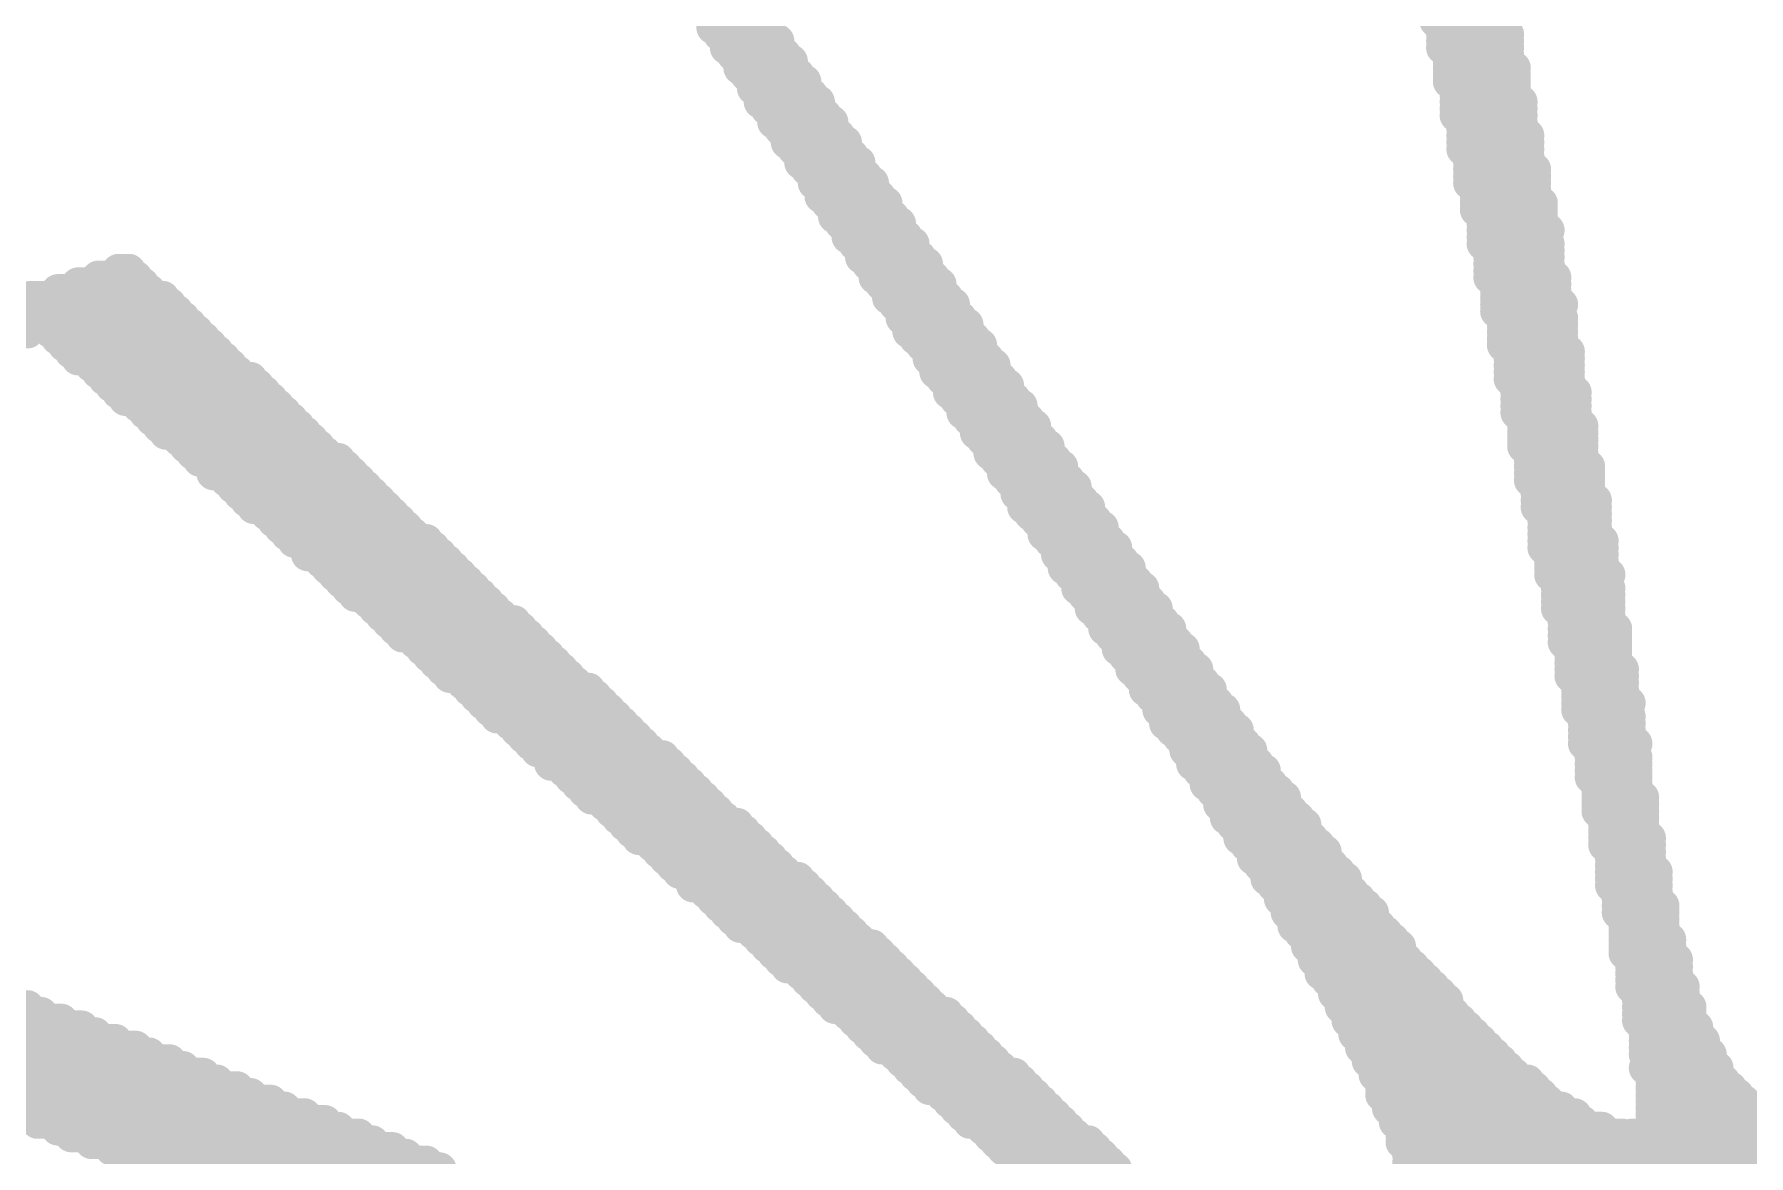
# Model space of a CAD drawing. Extents: x 0 to 127, y 0 to 167.
# Drawn here: x 46.934 to 49.512, y 102.768 to 104.455 of the extents above; entities that cross this region are included whole.
import ezdxf

# ---------------------------------------------------------------- set-up
doc = ezdxf.new("R2010")
doc.units = 0
doc.layers.add('2D_LINE_126', color=222, linetype='CONTINUOUS')

# ---------------------------------------------------------------- blocks, each defined once
blk = doc.blocks.new('SMOOTH_0$0508')
at = {"const_width": 0.0254}
blk.add_lwpolyline([(-0.0127, 0, 1), (0.0127, 0, 1)], format="xyb", close=True, dxfattribs=at)
blk = doc.blocks.new('DRAWING_3017')
at = {"layer": '2D_LINE_126', "const_width": 0.0508}
for points in [[(1.9812, 11.76528), (2.0574, 11.76528)], [(3.06832, 11.76528), (3.16484, 11.76528)], [(1.9812, 11.75512), (2.0574, 11.75512)], [(1.99136, 11.74496), (2.06756, 11.74496)], [(2.00152, 11.7348), (2.07772, 11.7348)], [(3.07848, 11.75512), (3.16484, 11.75512)], [(3.07848, 11.74496), (3.175, 11.74496)], [(3.07848, 11.7348), (3.175, 11.7348)], [(2.00152, 11.72464), (2.07772, 11.72464)], [(2.01168, 11.71448), (2.08788, 11.71448)], [(3.07848, 11.72464), (3.175, 11.72464)], [(3.08864, 11.71448), (3.175, 11.71448)], [(2.02184, 11.70432), (2.09804, 11.70432)], [(2.02184, 11.69416), (2.09804, 11.69416)], [(2.032, 11.684), (2.1082, 11.684)], [(3.08864, 11.70432), (3.175, 11.70432)], [(3.08864, 11.69416), (3.18516, 11.69416)], [(3.08864, 11.684), (3.18516, 11.684)], [(2.04216, 11.67384), (2.11836, 11.67384)], [(2.04216, 11.66368), (2.11836, 11.66368)], [(2.05232, 11.65352), (2.12852, 11.65352)], [(3.08864, 11.67384), (3.18516, 11.67384)], [(3.0988, 11.66368), (3.18516, 11.66368)], [(3.0988, 11.65352), (3.18516, 11.65352)], [(2.05232, 11.64336), (2.13868, 11.64336)], [(2.06248, 11.6332), (2.13868, 11.6332)], [(3.0988, 11.64336), (3.19532, 11.64336)], [(3.0988, 11.6332), (3.19532, 11.6332)], [(2.07264, 11.62304), (2.14884, 11.62304)], [(2.07264, 11.61288), (2.159, 11.61288)], [(2.0828, 11.60272), (2.159, 11.60272)], [(3.0988, 11.62304), (3.19532, 11.62304)], [(3.10896, 11.61288), (3.19532, 11.61288)], [(3.10896, 11.60272), (3.19532, 11.60272)], [(2.09296, 11.59256), (2.16916, 11.59256)], [(2.09296, 11.5824), (2.17932, 11.5824)], [(3.10896, 11.59256), (3.20548, 11.59256)], [(3.10896, 11.5824), (3.20548, 11.5824)], [(2.10312, 11.57224), (2.17932, 11.57224)], [(2.11328, 11.56208), (2.18948, 11.56208)], [(2.11328, 11.55192), (2.19964, 11.55192)], [(3.10896, 11.57224), (3.20548, 11.57224)], [(3.11912, 11.56208), (3.20548, 11.56208)], [(3.11912, 11.55192), (3.20548, 11.55192)], [(2.12344, 11.54176), (2.19964, 11.54176)], [(2.1336, 11.5316), (2.2098, 11.5316)], [(3.11912, 11.54176), (3.21564, 11.54176)], [(3.11912, 11.5316), (3.21564, 11.5316)], [(2.1336, 11.52144), (2.21996, 11.52144)], [(2.14376, 11.51128), (2.21996, 11.51128)], [(2.14376, 11.50112), (2.23012, 11.50112)], [(3.11912, 11.52144), (3.21564, 11.52144)], [(3.12928, 11.51128), (3.21564, 11.51128)], [(3.12928, 11.50112), (3.21564, 11.50112)], [(2.15392, 11.49096), (2.24028, 11.49096)], [(2.16408, 11.4808), (2.24028, 11.4808)], [(3.12928, 11.49096), (3.2258, 11.49096)], [(3.12928, 11.4808), (3.2258, 11.4808)], [(2.16408, 11.47064), (2.25044, 11.47064)], [(2.17424, 11.46048), (2.2606, 11.46048)], [(2.1844, 11.45032), (2.2606, 11.45032)], [(3.13944, 11.47064), (3.2258, 11.47064)], [(3.13944, 11.46048), (3.2258, 11.46048)], [(3.13944, 11.45032), (3.23596, 11.45032)], [(2.1844, 11.44016), (2.27076, 11.44016)], [(2.19456, 11.43), (2.28092, 11.43)], [(3.13944, 11.44016), (3.2258, 11.44016)], [(3.13944, 11.43), (3.23596, 11.43)], [(2.20472, 11.41984), (2.28092, 11.41984)], [(2.20472, 11.40968), (2.29108, 11.40968)], [(2.21488, 11.39952), (2.30124, 11.39952)], [(3.1496, 11.41984), (3.23596, 11.41984)], [(3.1496, 11.40968), (3.23596, 11.40968)], [(3.1496, 11.39952), (3.23596, 11.39952)], [(1.05664, 11.3792), (1.11252, 11.3792)], [(1.08712, 11.38936), (1.10236, 11.38936)], [(2.22504, 11.38936), (2.30124, 11.38936)], [(2.22504, 11.3792), (2.3114, 11.3792)], [(3.1496, 11.38936), (3.23596, 11.38936)], [(3.1496, 11.3792), (3.24612, 11.3792)], [(0.95504, 11.34872), (1.15316, 11.34872)], [(0.99568, 11.35888), (1.13284, 11.35888)], [(1.02616, 11.36904), (1.12268, 11.36904)], [(2.2352, 11.36904), (2.32156, 11.36904)], [(2.24536, 11.35888), (2.32156, 11.35888)], [(2.24536, 11.34872), (2.33172, 11.34872)], [(3.15976, 11.36904), (3.24612, 11.36904)], [(3.15976, 11.35888), (3.24612, 11.35888)], [(3.15976, 11.34872), (3.24612, 11.34872)], [(0.83312, 11.3284), (1.17348, 11.3284)], [(0.9144, 11.33856), (1.16332, 11.33856)], [(2.25552, 11.33856), (2.34188, 11.33856)], [(2.26568, 11.3284), (2.34188, 11.3284)], [(3.15976, 11.33856), (3.25628, 11.33856)], [(3.15976, 11.3284), (3.24612, 11.3284)], [(0.17272, 11.31824), (1.18364, 11.31824)], [(0.2032, 11.30808), (1.1938, 11.30808)], [(0.23368, 11.29792), (0.94996, 11.29792)], [(0.98552, 11.29792), (1.20396, 11.29792)], [(2.26568, 11.31824), (2.35204, 11.31824)], [(2.27584, 11.30808), (2.3622, 11.30808)], [(2.27584, 11.29792), (2.3622, 11.29792)], [(3.16992, 11.31824), (3.25628, 11.31824)], [(3.16992, 11.30808), (3.25628, 11.30808)], [(3.16992, 11.29792), (3.25628, 11.29792)], [(0.99568, 11.28776), (1.21412, 11.28776)], [(1.00584, 11.2776), (1.22428, 11.2776)], [(1.016, 11.26744), (1.23444, 11.26744)], [(2.286, 11.28776), (2.37236, 11.28776)], [(2.29616, 11.2776), (2.38252, 11.2776)], [(2.30632, 11.26744), (2.38252, 11.26744)], [(3.16992, 11.28776), (3.25628, 11.28776)], [(3.16992, 11.2776), (3.25628, 11.2776)], [(3.18008, 11.26744), (3.26644, 11.26744)], [(1.02616, 11.25728), (1.2446, 11.25728)], [(1.04648, 11.24712), (1.25476, 11.24712)], [(2.30632, 11.25728), (2.39268, 11.25728)], [(2.31648, 11.24712), (2.40284, 11.24712)], [(3.18008, 11.25728), (3.26644, 11.25728)], [(3.18008, 11.24712), (3.26644, 11.24712)], [(1.05664, 11.23696), (1.26492, 11.23696)], [(1.0668, 11.2268), (1.28524, 11.2268)], [(1.07696, 11.21664), (1.2954, 11.21664)], [(2.31648, 11.23696), (2.40284, 11.23696)], [(2.32664, 11.2268), (2.413, 11.2268)], [(2.3368, 11.21664), (2.42316, 11.21664)], [(3.18008, 11.23696), (3.26644, 11.23696)], [(3.18008, 11.2268), (3.26644, 11.2268)], [(3.19024, 11.21664), (3.26644, 11.21664)], [(1.08712, 11.20648), (1.30556, 11.20648)], [(1.09728, 11.19632), (1.31572, 11.19632)], [(2.3368, 11.20648), (2.42316, 11.20648)], [(2.34696, 11.19632), (2.43332, 11.19632)], [(3.19024, 11.20648), (3.2766, 11.20648)], [(3.19024, 11.19632), (3.2766, 11.19632)], [(1.1176, 11.18616), (1.32588, 11.18616)], [(1.12776, 11.176), (1.33604, 11.176)], [(1.13792, 11.16584), (1.3462, 11.16584)], [(2.35712, 11.18616), (2.44348, 11.18616)], [(2.35712, 11.176), (2.44348, 11.176)], [(2.36728, 11.16584), (2.45364, 11.16584)], [(3.19024, 11.18616), (3.2766, 11.18616)], [(3.19024, 11.176), (3.2766, 11.176)], [(3.2004, 11.16584), (3.2766, 11.16584)], [(1.14808, 11.15568), (1.35636, 11.15568)], [(1.15824, 11.14552), (1.36652, 11.14552)], [(2.37744, 11.15568), (2.4638, 11.15568)], [(2.37744, 11.14552), (2.4638, 11.14552)], [(3.2004, 11.15568), (3.28676, 11.15568)], [(3.2004, 11.14552), (3.28676, 11.14552)], [(1.17856, 11.13536), (1.37668, 11.13536)], [(1.18872, 11.1252), (1.38684, 11.1252)], [(1.19888, 11.11504), (1.397, 11.11504)], [(2.3876, 11.13536), (2.47396, 11.13536)], [(2.39776, 11.1252), (2.48412, 11.1252)], [(2.39776, 11.11504), (2.48412, 11.11504)], [(3.2004, 11.13536), (3.28676, 11.13536)], [(3.2004, 11.1252), (3.28676, 11.1252)], [(3.21056, 11.11504), (3.28676, 11.11504)], [(1.20904, 11.10488), (1.41732, 11.10488)], [(1.22936, 11.09472), (1.42748, 11.09472)], [(2.40792, 11.10488), (2.49428, 11.10488)], [(2.41808, 11.09472), (2.50444, 11.09472)], [(3.21056, 11.10488), (3.28676, 11.10488)], [(3.21056, 11.09472), (3.29692, 11.09472)], [(1.22936, 11.08456), (1.43764, 11.08456)], [(1.24968, 11.0744), (1.4478, 11.0744)], [(1.25984, 11.06424), (1.45796, 11.06424)], [(2.41808, 11.08456), (2.50444, 11.08456)], [(2.42824, 11.0744), (2.5146, 11.0744)], [(2.4384, 11.06424), (2.52476, 11.06424)], [(3.21056, 11.08456), (3.29692, 11.08456)], [(3.21056, 11.0744), (3.29692, 11.0744)], [(3.22072, 11.06424), (3.29692, 11.06424)], [(1.27, 11.05408), (1.46812, 11.05408)], [(1.28016, 11.04392), (1.47828, 11.04392)], [(2.4384, 11.05408), (2.52476, 11.05408)], [(2.44856, 11.04392), (2.53492, 11.04392)], [(3.22072, 11.05408), (3.29692, 11.05408)], [(3.22072, 11.04392), (3.30708, 11.04392)], [(1.29032, 11.03376), (1.48844, 11.03376)], [(1.31064, 11.0236), (1.4986, 11.0236)], [(1.3208, 11.01344), (1.50876, 11.01344)], [(2.44856, 11.03376), (2.54508, 11.03376)], [(2.45872, 11.0236), (2.54508, 11.0236)], [(2.46888, 11.01344), (2.55524, 11.01344)], [(3.22072, 11.03376), (3.30708, 11.03376)], [(3.23088, 11.0236), (3.30708, 11.0236)], [(3.23088, 11.01344), (3.30708, 11.01344)], [(1.33096, 11.00328), (1.51892, 11.00328)], [(1.34112, 10.99312), (1.52908, 10.99312)], [(2.47904, 11.00328), (2.5654, 11.00328)], [(2.47904, 10.99312), (2.5654, 10.99312)], [(3.23088, 11.00328), (3.30708, 11.00328)], [(3.23088, 10.99312), (3.30708, 10.99312)], [(1.35128, 10.98296), (1.5494, 10.98296)], [(1.3716, 10.9728), (1.55956, 10.9728)], [(1.3716, 10.96264), (1.56972, 10.96264)], [(2.4892, 10.98296), (2.57556, 10.98296)], [(2.49936, 10.9728), (2.58572, 10.9728)], [(2.49936, 10.96264), (2.58572, 10.96264)], [(3.23088, 10.98296), (3.31724, 10.98296)], [(3.23088, 10.9728), (3.31724, 10.9728)], [(3.24104, 10.96264), (3.31724, 10.96264)], [(1.39192, 10.95248), (1.57988, 10.95248)], [(1.40208, 10.94232), (1.59004, 10.94232)], [(1.41224, 10.93216), (1.6002, 10.93216)], [(2.50952, 10.95248), (2.59588, 10.95248)], [(2.50952, 10.94232), (2.60604, 10.94232)], [(2.51968, 10.93216), (2.60604, 10.93216)], [(3.24104, 10.95248), (3.31724, 10.95248)], [(3.24104, 10.94232), (3.31724, 10.94232)], [(3.24104, 10.93216), (3.3274, 10.93216)], [(1.4224, 10.922), (1.61036, 10.922)], [(1.43256, 10.91184), (1.62052, 10.91184)], [(2.52984, 10.922), (2.6162, 10.922)], [(2.52984, 10.91184), (2.62636, 10.91184)], [(3.2512, 10.922), (3.31724, 10.922)], [(3.2512, 10.91184), (3.3274, 10.91184)], [(1.44272, 10.90168), (1.63068, 10.90168)], [(1.46304, 10.89152), (1.64084, 10.89152)], [(1.4732, 10.88136), (1.651, 10.88136)], [(2.54, 10.90168), (2.62636, 10.90168)], [(2.55016, 10.89152), (2.63652, 10.89152)], [(2.55016, 10.88136), (2.64668, 10.88136)], [(3.2512, 10.90168), (3.3274, 10.90168)], [(3.2512, 10.89152), (3.3274, 10.89152)], [(3.2512, 10.88136), (3.3274, 10.88136)], [(1.48336, 10.8712), (1.66116, 10.8712)], [(1.49352, 10.86104), (1.68148, 10.86104)], [(2.56032, 10.8712), (2.64668, 10.8712)], [(2.57048, 10.86104), (2.65684, 10.86104)], [(3.26136, 10.8712), (3.3274, 10.8712)], [(3.26136, 10.86104), (3.3274, 10.86104)], [(1.50368, 10.85088), (1.69164, 10.85088)], [(1.51384, 10.84072), (1.7018, 10.84072)], [(1.53416, 10.83056), (1.71196, 10.83056)], [(2.57048, 10.85088), (2.667, 10.85088)], [(2.58064, 10.84072), (2.667, 10.84072)], [(2.5908, 10.83056), (2.67716, 10.83056)], [(3.26136, 10.85088), (3.33756, 10.85088)], [(3.26136, 10.84072), (3.33756, 10.84072)], [(3.26136, 10.83056), (3.33756, 10.83056)], [(1.54432, 10.8204), (1.72212, 10.8204)], [(1.55448, 10.81024), (1.73228, 10.81024)], [(2.5908, 10.8204), (2.68732, 10.8204)], [(2.60096, 10.81024), (2.68732, 10.81024)], [(3.27152, 10.8204), (3.33756, 10.8204)], [(3.27152, 10.81024), (3.33756, 10.81024)], [(1.56464, 10.80008), (1.74244, 10.80008)], [(1.5748, 10.78992), (1.7526, 10.78992)], [(1.58496, 10.77976), (1.76276, 10.77976)], [(2.61112, 10.80008), (2.69748, 10.80008)], [(2.61112, 10.78992), (2.70764, 10.78992)], [(2.62128, 10.77976), (2.70764, 10.77976)], [(3.27152, 10.80008), (3.33756, 10.80008)], [(3.27152, 10.78992), (3.34772, 10.78992)], [(3.27152, 10.77976), (3.34772, 10.77976)], [(1.60528, 10.7696), (1.77292, 10.7696)], [(1.61544, 10.75944), (1.79324, 10.75944)], [(2.63144, 10.7696), (2.7178, 10.7696)], [(2.63144, 10.75944), (2.72796, 10.75944)], [(3.28168, 10.7696), (3.34772, 10.7696)], [(3.28168, 10.75944), (3.34772, 10.75944)], [(1.6256, 10.74928), (1.8034, 10.74928)], [(1.63576, 10.73912), (1.81356, 10.73912)], [(1.64592, 10.72896), (1.82372, 10.72896)], [(2.6416, 10.74928), (2.72796, 10.74928)], [(2.65176, 10.73912), (2.73812, 10.73912)], [(2.65176, 10.72896), (2.74828, 10.72896)], [(3.28168, 10.74928), (3.34772, 10.74928)], [(3.28168, 10.73912), (3.35788, 10.73912)], [(3.28168, 10.72896), (3.34772, 10.72896)], [(1.65608, 10.7188), (1.83388, 10.7188)], [(1.6764, 10.70864), (1.84404, 10.70864)], [(2.66192, 10.7188), (2.74828, 10.7188)], [(2.66192, 10.70864), (2.75844, 10.70864)], [(3.29184, 10.7188), (3.35788, 10.7188)], [(3.29184, 10.70864), (3.35788, 10.70864)], [(1.68656, 10.69848), (1.8542, 10.69848)], [(1.69672, 10.68832), (1.86436, 10.68832)], [(1.70688, 10.67816), (1.87452, 10.67816)], [(2.67208, 10.69848), (2.7686, 10.69848)], [(2.68224, 10.68832), (2.7686, 10.68832)], [(2.6924, 10.67816), (2.77876, 10.67816)], [(3.29184, 10.69848), (3.35788, 10.69848)], [(3.29184, 10.68832), (3.35788, 10.68832)], [(3.29184, 10.67816), (3.36804, 10.67816)], [(1.71704, 10.668), (1.88468, 10.668)], [(1.73736, 10.65784), (1.905, 10.65784)], [(2.6924, 10.668), (2.78892, 10.668)], [(2.70256, 10.65784), (2.78892, 10.65784)], [(3.302, 10.668), (3.35788, 10.668)], [(3.302, 10.65784), (3.36804, 10.65784)], [(1.73736, 10.64768), (1.91516, 10.64768)], [(1.75768, 10.63752), (1.92532, 10.63752)], [(1.76784, 10.62736), (1.93548, 10.62736)], [(2.70256, 10.64768), (2.79908, 10.64768)], [(2.71272, 10.63752), (2.80924, 10.63752)], [(2.72288, 10.62736), (2.80924, 10.62736)], [(3.302, 10.64768), (3.36804, 10.64768)], [(3.302, 10.63752), (3.36804, 10.63752)], [(3.302, 10.62736), (3.36804, 10.62736)], [(1.778, 10.6172), (1.94564, 10.6172)], [(1.78816, 10.60704), (1.9558, 10.60704)], [(1.79832, 10.59688), (1.96596, 10.59688)], [(2.72288, 10.6172), (2.8194, 10.6172)], [(2.73304, 10.60704), (2.82956, 10.60704)], [(2.7432, 10.59688), (2.83972, 10.59688)], [(3.31216, 10.6172), (3.36804, 10.6172)], [(3.31216, 10.60704), (3.36804, 10.60704)], [(3.31216, 10.59688), (3.3782, 10.59688)], [(1.81864, 10.58672), (1.97612, 10.58672)], [(1.8288, 10.57656), (1.98628, 10.57656)], [(2.7432, 10.58672), (2.83972, 10.58672)], [(2.75336, 10.57656), (2.84988, 10.57656)], [(3.31216, 10.58672), (3.3782, 10.58672)], [(3.31216, 10.57656), (3.3782, 10.57656)], [(1.83896, 10.5664), (1.99644, 10.5664)], [(1.84912, 10.55624), (2.01676, 10.55624)], [(1.85928, 10.54608), (2.02692, 10.54608)], [(2.75336, 10.5664), (2.86004, 10.5664)], [(2.76352, 10.55624), (2.8702, 10.55624)], [(2.77368, 10.54608), (2.8702, 10.54608)], [(3.32232, 10.5664), (3.3782, 10.5664)], [(3.32232, 10.55624), (3.3782, 10.55624)], [(3.32232, 10.54608), (3.3782, 10.54608)], [(1.86944, 10.53592), (2.03708, 10.53592)], [(1.88976, 10.52576), (2.04724, 10.52576)], [(2.77368, 10.53592), (2.88036, 10.53592)], [(2.78384, 10.52576), (2.89052, 10.52576)], [(3.32232, 10.53592), (3.38836, 10.53592)], [(3.32232, 10.52576), (3.38836, 10.52576)], [(1.89992, 10.5156), (2.0574, 10.5156)], [(1.91008, 10.50544), (2.06756, 10.50544)], [(1.92024, 10.49528), (2.07772, 10.49528)], [(2.794, 10.5156), (2.90068, 10.5156)], [(2.794, 10.50544), (2.90068, 10.50544)], [(2.80416, 10.49528), (2.91084, 10.49528)], [(3.33248, 10.5156), (3.38836, 10.5156)], [(3.33248, 10.50544), (3.38836, 10.50544)], [(3.33248, 10.49528), (3.38836, 10.49528)], [(1.9304, 10.48512), (2.08788, 10.48512)], [(1.95072, 10.47496), (2.1082, 10.47496)], [(2.81432, 10.48512), (2.921, 10.48512)], [(2.81432, 10.47496), (2.93116, 10.47496)], [(3.33248, 10.48512), (3.39852, 10.48512)], [(3.33248, 10.47496), (3.39852, 10.47496)], [(1.95072, 10.4648), (2.11836, 10.4648)], [(1.97104, 10.45464), (2.12852, 10.45464)], [(1.9812, 10.44448), (2.13868, 10.44448)], [(2.82448, 10.4648), (2.93116, 10.4648)], [(2.83464, 10.45464), (2.94132, 10.45464)], [(2.83464, 10.44448), (2.95148, 10.44448)], [(3.33248, 10.4648), (3.39852, 10.4648)], [(3.34264, 10.45464), (3.39852, 10.45464)], [(3.34264, 10.44448), (3.39852, 10.44448)], [(1.99136, 10.43432), (2.14884, 10.43432)], [(2.00152, 10.42416), (2.159, 10.42416)], [(2.8448, 10.43432), (2.96164, 10.43432)], [(2.8448, 10.42416), (2.9718, 10.42416)], [(3.34264, 10.43432), (3.40868, 10.43432)], [(3.34264, 10.42416), (3.40868, 10.42416)], [(2.01168, 10.414), (2.16916, 10.414)], [(2.02184, 10.40384), (2.17932, 10.40384)], [(2.04216, 10.39368), (2.18948, 10.39368)], [(2.85496, 10.414), (2.9718, 10.414)], [(2.85496, 10.40384), (2.98196, 10.40384)], [(2.86512, 10.39368), (2.99212, 10.39368)], [(3.3528, 10.414), (3.40868, 10.414)], [(3.3528, 10.40384), (3.40868, 10.40384)], [(3.3528, 10.39368), (3.40868, 10.39368)], [(2.05232, 10.38352), (2.19964, 10.38352)], [(2.06248, 10.37336), (2.21996, 10.37336)], [(2.87528, 10.38352), (3.00228, 10.38352)], [(2.87528, 10.37336), (3.01244, 10.37336)], [(3.3528, 10.38352), (3.41884, 10.38352)], [(3.3528, 10.37336), (3.41884, 10.37336)], [(2.07264, 10.3632), (2.23012, 10.3632)], [(2.0828, 10.35304), (2.24028, 10.35304)], [(2.09296, 10.34288), (2.25044, 10.34288)], [(2.88544, 10.3632), (3.01244, 10.3632)], [(2.88544, 10.35304), (3.0226, 10.35304)], [(2.8956, 10.34288), (3.03276, 10.34288)], [(3.3528, 10.3632), (3.41884, 10.3632)], [(3.36296, 10.35304), (3.429, 10.35304)], [(3.36296, 10.34288), (3.429, 10.34288)], [(2.11328, 10.33272), (2.2606, 10.33272)], [(2.12344, 10.32256), (2.27076, 10.32256)], [(2.8956, 10.33272), (3.04292, 10.33272)], [(2.90576, 10.32256), (3.05308, 10.32256)], [(3.36296, 10.33272), (3.429, 10.33272)], [(3.36296, 10.32256), (3.429, 10.32256)], [(2.1336, 10.3124), (2.28092, 10.3124)], [(2.14376, 10.30224), (2.29108, 10.30224)], [(2.15392, 10.29208), (2.30124, 10.29208)], [(2.91592, 10.3124), (3.06324, 10.3124)], [(2.91592, 10.30224), (3.0734, 10.30224)], [(2.92608, 10.29208), (3.08356, 10.29208)], [(3.36296, 10.3124), (3.43916, 10.3124)], [(3.37312, 10.30224), (3.43916, 10.30224)], [(3.37312, 10.29208), (3.43916, 10.29208)], [(0.49784, 10.28192), (0.94996, 10.28192)], [(0.52832, 10.27176), (0.97028, 10.27176)], [(0.5588, 10.2616), (1.00076, 10.2616)], [(2.16408, 10.28192), (2.3114, 10.28192)], [(2.1844, 10.27176), (2.33172, 10.27176)], [(2.19456, 10.2616), (2.34188, 10.2616)], [(2.92608, 10.28192), (3.08356, 10.28192)], [(2.93624, 10.27176), (3.09372, 10.27176)], [(2.93624, 10.2616), (3.10388, 10.2616)], [(3.37312, 10.28192), (3.44932, 10.28192)], [(3.37312, 10.27176), (3.44932, 10.27176)], [(3.37312, 10.2616), (3.44932, 10.2616)], [(0.57912, 10.25144), (1.03124, 10.25144)], [(0.6096, 10.24128), (1.05156, 10.24128)], [(2.20472, 10.25144), (2.35204, 10.25144)], [(2.21488, 10.24128), (2.3622, 10.24128)], [(2.9464, 10.25144), (3.11404, 10.25144)], [(2.9464, 10.24128), (3.1242, 10.24128)], [(3.38328, 10.25144), (3.45948, 10.25144)], [(3.38328, 10.24128), (3.45948, 10.24128)], [(0.64008, 10.23112), (1.08204, 10.23112)], [(0.6604, 10.22096), (1.11252, 10.22096)], [(0.69088, 10.2108), (1.13284, 10.2108)], [(2.22504, 10.23112), (2.37236, 10.23112)], [(2.2352, 10.22096), (2.38252, 10.22096)], [(2.25552, 10.2108), (2.39268, 10.2108)], [(2.95656, 10.23112), (3.13436, 10.23112)], [(2.95656, 10.22096), (3.14452, 10.22096)], [(2.96672, 10.2108), (3.15468, 10.2108)], [(3.38328, 10.23112), (3.46964, 10.23112)], [(3.38328, 10.22096), (3.46964, 10.22096)], [(3.38328, 10.2108), (3.4798, 10.2108)], [(0.72136, 10.20064), (1.16332, 10.20064)], [(0.74168, 10.19048), (1.18364, 10.19048)], [(2.26568, 10.20064), (2.40284, 10.20064)], [(2.27584, 10.19048), (2.413, 10.19048)], [(2.96672, 10.20064), (3.16484, 10.20064)], [(2.97688, 10.19048), (3.175, 10.19048)], [(3.38328, 10.19048), (3.48996, 10.19048)], [(3.39344, 10.20064), (3.4798, 10.20064)], [(0.77216, 10.18032), (1.21412, 10.18032)], [(0.80264, 10.17016), (1.23444, 10.17016)], [(0.83312, 10.16), (1.26492, 10.16)], [(2.286, 10.18032), (2.43332, 10.18032)], [(2.29616, 10.17016), (2.44348, 10.17016)], [(2.30632, 10.16), (2.45364, 10.16)], [(2.97688, 10.18032), (3.18516, 10.18032)], [(2.98704, 10.17016), (3.20548, 10.17016)], [(2.98704, 10.16), (3.21564, 10.16)], [(3.39344, 10.18032), (3.48996, 10.18032)], [(3.39344, 10.17016), (3.50012, 10.17016)], [(3.39344, 10.16), (3.51028, 10.16)], [(0.85344, 10.14984), (1.28524, 10.14984)], [(0.88392, 10.13968), (1.31572, 10.13968)], [(2.32664, 10.14984), (2.4638, 10.14984)], [(2.3368, 10.13968), (2.47396, 10.13968)], [(2.98704, 10.14984), (3.2258, 10.14984)], [(2.9972, 10.13968), (3.23596, 10.13968)], [(3.39344, 10.14984), (3.52044, 10.14984)], [(3.39344, 10.13968), (3.5306, 10.13968)], [(0.90424, 10.12952), (1.33604, 10.12952)], [(0.93472, 10.11936), (1.36652, 10.11936)], [(0.9652, 10.1092), (1.397, 10.1092)], [(2.34696, 10.12952), (2.48412, 10.12952)], [(2.35712, 10.11936), (2.49428, 10.11936)], [(2.36728, 10.1092), (2.50444, 10.1092)], [(2.9972, 10.12952), (3.25628, 10.12952)], [(3.00736, 10.11936), (3.2766, 10.11936)], [(3.00736, 10.1092), (3.28676, 10.1092)], [(3.39344, 10.12952), (3.54076, 10.12952)], [(3.39344, 10.11936), (3.57124, 10.11936)], [(3.4036, 10.1092), (3.76428, 10.1092)], [(0.99568, 10.09904), (1.41732, 10.09904)], [(1.016, 10.08888), (1.4478, 10.08888)], [(2.3876, 10.09904), (2.5146, 10.09904)], [(2.39776, 10.08888), (2.52476, 10.08888)], [(3.01752, 10.09904), (3.31724, 10.09904)], [(3.01752, 10.08888), (3.34772, 10.08888)], [(3.36296, 10.08888), (3.36804, 10.08888)], [(3.38328, 10.08888), (3.77444, 10.08888)], [(3.4036, 10.09904), (3.76428, 10.09904)], [(1.04648, 10.07872), (1.46812, 10.07872)], [(1.07696, 10.06856), (1.4986, 10.06856)], [(1.09728, 10.0584), (1.51892, 10.0584)], [(2.40792, 10.07872), (2.54508, 10.07872)], [(2.41808, 10.06856), (2.55524, 10.06856)], [(2.42824, 10.0584), (2.5654, 10.0584)], [(3.01752, 10.07872), (3.7846, 10.07872)], [(3.02768, 10.06856), (3.7846, 10.06856)], [(3.02768, 10.0584), (3.79476, 10.0584)], [(1.12776, 10.04824), (1.5494, 10.04824)], [(1.15824, 10.03808), (1.56972, 10.03808)], [(2.44856, 10.04824), (2.57556, 10.04824)], [(2.45872, 10.03808), (2.58572, 10.03808)], [(3.02768, 10.04824), (3.81508, 10.04824)], [(3.02768, 10.03808), (3.84556, 10.03808)]]:
    blk.add_lwpolyline(points, dxfattribs=at)
at = {"layer": '2D_LINE_126'}
for p in [(1.9812, 11.76528), (2.0574, 11.76528), (3.06832, 11.76528), (3.16484, 11.76528), (1.9812, 11.75512), (1.99136, 11.74496), (2.00152, 11.7348), (2.0574, 11.75512), (2.06756, 11.74496), (2.07772, 11.7348), (3.07848, 11.75512), (3.07848, 11.74496), (3.07848, 11.7348), (3.16484, 11.75512), (3.175, 11.74496), (3.175, 11.7348), (2.00152, 11.72464), (2.01168, 11.71448), (2.07772, 11.72464), (2.08788, 11.71448), (3.07848, 11.72464), (3.08864, 11.71448), (3.175, 11.72464), (3.175, 11.71448), (2.02184, 11.70432), (2.02184, 11.69416), (2.032, 11.684), (2.09804, 11.70432), (2.09804, 11.69416), (2.1082, 11.684), (3.08864, 11.70432), (3.08864, 11.69416), (3.08864, 11.684), (3.175, 11.70432), (3.18516, 11.69416), (3.18516, 11.684), (2.04216, 11.67384), (2.04216, 11.66368), (2.05232, 11.65352), (2.11836, 11.67384), (2.11836, 11.66368), (2.12852, 11.65352), (3.08864, 11.67384), (3.0988, 11.66368), (3.0988, 11.65352), (3.18516, 11.67384), (3.18516, 11.66368), (3.18516, 11.65352), (2.05232, 11.64336), (2.06248, 11.6332), (2.13868, 11.64336), (2.13868, 11.6332), (3.0988, 11.64336), (3.0988, 11.6332), (3.19532, 11.64336), (3.19532, 11.6332), (2.07264, 11.62304), (2.07264, 11.61288), (2.0828, 11.60272), (2.14884, 11.62304), (2.159, 11.61288), (2.159, 11.60272), (3.0988, 11.62304), (3.10896, 11.61288), (3.10896, 11.60272), (3.19532, 11.62304), (3.19532, 11.61288), (3.19532, 11.60272), (2.09296, 11.59256), (2.09296, 11.5824), (2.16916, 11.59256), (2.17932, 11.5824), (3.10896, 11.59256), (3.10896, 11.5824), (3.20548, 11.59256), (3.20548, 11.5824), (2.10312, 11.57224), (2.11328, 11.56208), (2.11328, 11.55192), (2.17932, 11.57224), (2.18948, 11.56208), (2.19964, 11.55192), (3.10896, 11.57224), (3.11912, 11.56208), (3.11912, 11.55192), (3.20548, 11.57224), (3.20548, 11.56208), (3.20548, 11.55192), (2.12344, 11.54176), (2.1336, 11.5316), (2.19964, 11.54176), (2.2098, 11.5316), (3.11912, 11.54176), (3.11912, 11.5316), (3.21564, 11.54176), (3.21564, 11.5316), (2.1336, 11.52144), (2.14376, 11.51128), (2.14376, 11.50112), (2.21996, 11.52144), (2.21996, 11.51128), (2.23012, 11.50112), (3.11912, 11.52144), (3.12928, 11.51128), (3.12928, 11.50112), (3.21564, 11.52144), (3.21564, 11.51128), (3.21564, 11.50112), (2.15392, 11.49096), (2.16408, 11.4808), (2.24028, 11.49096), (2.24028, 11.4808), (3.12928, 11.49096), (3.12928, 11.4808), (3.2258, 11.49096), (3.2258, 11.4808), (2.16408, 11.47064), (2.17424, 11.46048), (2.1844, 11.45032), (2.25044, 11.47064), (2.2606, 11.46048), (2.2606, 11.45032), (3.13944, 11.47064), (3.13944, 11.46048), (3.13944, 11.45032), (3.2258, 11.47064), (3.2258, 11.46048), (3.23596, 11.45032), (2.1844, 11.44016), (2.19456, 11.43), (2.27076, 11.44016), (2.28092, 11.43), (3.13944, 11.44016), (3.13944, 11.43), (3.2258, 11.44016), (3.23596, 11.43), (2.20472, 11.41984), (2.20472, 11.40968), (2.21488, 11.39952), (2.28092, 11.41984), (2.29108, 11.40968), (2.30124, 11.39952), (3.1496, 11.41984), (3.1496, 11.40968), (3.1496, 11.39952), (3.23596, 11.41984), (3.23596, 11.40968), (3.23596, 11.39952), (1.05664, 11.3792), (1.08712, 11.38936), (1.10236, 11.38936), (1.11252, 11.3792), (2.22504, 11.38936), (2.22504, 11.3792), (2.30124, 11.38936), (2.3114, 11.3792), (3.1496, 11.38936), (3.1496, 11.3792), (3.23596, 11.38936), (3.24612, 11.3792), (0.95504, 11.34872), (0.99568, 11.35888), (1.02616, 11.36904), (1.12268, 11.36904), (1.13284, 11.35888), (1.15316, 11.34872), (2.2352, 11.36904), (2.24536, 11.35888), (2.24536, 11.34872), (2.32156, 11.36904), (2.32156, 11.35888), (2.33172, 11.34872), (3.15976, 11.36904), (3.15976, 11.35888), (3.15976, 11.34872), (3.24612, 11.36904), (3.24612, 11.35888), (3.24612, 11.34872), (1.16332, 11.33856), (1.17348, 11.3284), (2.25552, 11.33856), (2.26568, 11.3284), (2.34188, 11.33856), (2.34188, 11.3284), (3.15976, 11.33856), (3.15976, 11.3284), (3.24612, 11.3284), (3.25628, 11.33856), (0.94996, 11.29792), (0.98552, 11.29792), (1.18364, 11.31824), (1.1938, 11.30808), (1.20396, 11.29792), (2.26568, 11.31824), (2.27584, 11.30808), (2.27584, 11.29792), (2.35204, 11.31824), (2.3622, 11.30808), (2.3622, 11.29792), (3.16992, 11.31824), (3.16992, 11.30808), (3.16992, 11.29792), (3.25628, 11.31824), (3.25628, 11.30808), (3.25628, 11.29792), (0.99568, 11.28776), (1.00584, 11.2776), (1.016, 11.26744), (1.21412, 11.28776), (1.22428, 11.2776), (1.23444, 11.26744), (2.286, 11.28776), (2.29616, 11.2776), (2.30632, 11.26744), (2.37236, 11.28776), (2.38252, 11.2776), (2.38252, 11.26744), (3.16992, 11.28776), (3.16992, 11.2776), (3.18008, 11.26744), (3.25628, 11.28776), (3.25628, 11.2776), (3.26644, 11.26744), (1.02616, 11.25728), (1.04648, 11.24712), (1.2446, 11.25728), (1.25476, 11.24712), (2.30632, 11.25728), (2.31648, 11.24712), (2.39268, 11.25728), (2.40284, 11.24712), (3.18008, 11.25728), (3.18008, 11.24712), (3.26644, 11.25728), (3.26644, 11.24712), (1.05664, 11.23696), (1.0668, 11.2268), (1.07696, 11.21664), (1.26492, 11.23696), (1.28524, 11.2268), (1.2954, 11.21664), (2.31648, 11.23696), (2.32664, 11.2268), (2.3368, 11.21664), (2.40284, 11.23696), (2.413, 11.2268), (2.42316, 11.21664), (3.18008, 11.23696), (3.18008, 11.2268), (3.19024, 11.21664), (3.26644, 11.23696), (3.26644, 11.2268), (3.26644, 11.21664), (1.08712, 11.20648), (1.09728, 11.19632), (1.30556, 11.20648), (1.31572, 11.19632), (2.3368, 11.20648), (2.34696, 11.19632), (2.42316, 11.20648), (2.43332, 11.19632), (3.19024, 11.20648), (3.19024, 11.19632), (3.2766, 11.20648), (3.2766, 11.19632), (1.1176, 11.18616), (1.12776, 11.176), (1.13792, 11.16584), (1.32588, 11.18616), (1.33604, 11.176), (1.3462, 11.16584), (2.35712, 11.18616), (2.35712, 11.176), (2.36728, 11.16584), (2.44348, 11.18616), (2.44348, 11.176), (2.45364, 11.16584), (3.19024, 11.18616), (3.19024, 11.176), (3.2004, 11.16584), (3.2766, 11.18616), (3.2766, 11.176), (3.2766, 11.16584), (1.14808, 11.15568), (1.15824, 11.14552), (1.35636, 11.15568), (1.36652, 11.14552), (2.37744, 11.15568), (2.37744, 11.14552), (2.4638, 11.15568), (2.4638, 11.14552), (3.2004, 11.15568), (3.2004, 11.14552), (3.28676, 11.15568), (3.28676, 11.14552), (1.17856, 11.13536), (1.18872, 11.1252), (1.19888, 11.11504), (1.37668, 11.13536), (1.38684, 11.1252), (1.397, 11.11504), (2.3876, 11.13536), (2.39776, 11.1252), (2.39776, 11.11504), (2.47396, 11.13536), (2.48412, 11.1252), (2.48412, 11.11504), (3.2004, 11.13536), (3.2004, 11.1252), (3.21056, 11.11504), (3.28676, 11.13536), (3.28676, 11.1252), (3.28676, 11.11504), (1.20904, 11.10488), (1.22936, 11.09472), (1.41732, 11.10488), (1.42748, 11.09472), (2.40792, 11.10488), (2.41808, 11.09472), (2.49428, 11.10488), (2.50444, 11.09472), (3.21056, 11.10488), (3.21056, 11.09472), (3.28676, 11.10488), (3.29692, 11.09472), (1.22936, 11.08456), (1.24968, 11.0744), (1.25984, 11.06424), (1.43764, 11.08456), (1.4478, 11.0744), (1.45796, 11.06424), (2.41808, 11.08456), (2.42824, 11.0744), (2.4384, 11.06424), (2.50444, 11.08456), (2.5146, 11.0744), (2.52476, 11.06424), (3.21056, 11.08456), (3.21056, 11.0744), (3.22072, 11.06424), (3.29692, 11.08456), (3.29692, 11.0744), (3.29692, 11.06424), (1.27, 11.05408), (1.28016, 11.04392), (1.46812, 11.05408), (1.47828, 11.04392), (2.4384, 11.05408), (2.44856, 11.04392), (2.52476, 11.05408), (2.53492, 11.04392), (3.22072, 11.05408), (3.22072, 11.04392), (3.29692, 11.05408), (3.30708, 11.04392), (1.29032, 11.03376), (1.31064, 11.0236), (1.3208, 11.01344), (1.48844, 11.03376), (1.4986, 11.0236), (1.50876, 11.01344), (2.44856, 11.03376), (2.45872, 11.0236), (2.46888, 11.01344), (2.54508, 11.03376), (2.54508, 11.0236), (2.55524, 11.01344), (3.22072, 11.03376), (3.23088, 11.0236), (3.23088, 11.01344), (3.30708, 11.03376), (3.30708, 11.0236), (3.30708, 11.01344), (1.33096, 11.00328), (1.34112, 10.99312), (1.51892, 11.00328), (1.52908, 10.99312), (2.47904, 11.00328), (2.47904, 10.99312), (2.5654, 11.00328), (2.5654, 10.99312), (3.23088, 11.00328), (3.23088, 10.99312), (3.30708, 11.00328), (3.30708, 10.99312), (1.35128, 10.98296), (1.3716, 10.9728), (1.3716, 10.96264), (1.5494, 10.98296), (1.55956, 10.9728), (1.56972, 10.96264), (2.4892, 10.98296), (2.49936, 10.9728), (2.49936, 10.96264), (2.57556, 10.98296), (2.58572, 10.9728), (2.58572, 10.96264), (3.23088, 10.98296), (3.23088, 10.9728), (3.24104, 10.96264), (3.31724, 10.98296), (3.31724, 10.9728), (3.31724, 10.96264), (1.39192, 10.95248), (1.40208, 10.94232), (1.41224, 10.93216), (1.57988, 10.95248), (1.59004, 10.94232), (1.6002, 10.93216), (2.50952, 10.95248), (2.50952, 10.94232), (2.51968, 10.93216), (2.59588, 10.95248), (2.60604, 10.94232), (2.60604, 10.93216), (3.24104, 10.95248), (3.24104, 10.94232), (3.24104, 10.93216), (3.31724, 10.95248), (3.31724, 10.94232), (3.3274, 10.93216), (1.4224, 10.922), (1.43256, 10.91184), (1.61036, 10.922), (1.62052, 10.91184), (2.52984, 10.922), (2.52984, 10.91184), (2.6162, 10.922), (2.62636, 10.91184), (3.2512, 10.922), (3.2512, 10.91184), (3.31724, 10.922), (3.3274, 10.91184), (1.44272, 10.90168), (1.46304, 10.89152), (1.4732, 10.88136), (1.63068, 10.90168), (1.64084, 10.89152), (1.651, 10.88136), (2.54, 10.90168), (2.55016, 10.89152), (2.55016, 10.88136), (2.62636, 10.90168), (2.63652, 10.89152), (2.64668, 10.88136), (3.2512, 10.90168), (3.2512, 10.89152), (3.2512, 10.88136), (3.3274, 10.90168), (3.3274, 10.89152), (3.3274, 10.88136), (1.48336, 10.8712), (1.49352, 10.86104), (1.66116, 10.8712), (1.68148, 10.86104), (2.56032, 10.8712), (2.57048, 10.86104), (2.64668, 10.8712), (2.65684, 10.86104), (3.26136, 10.8712), (3.26136, 10.86104), (3.3274, 10.8712), (3.3274, 10.86104), (1.50368, 10.85088), (1.51384, 10.84072), (1.53416, 10.83056), (1.69164, 10.85088), (1.7018, 10.84072), (1.71196, 10.83056), (2.57048, 10.85088), (2.58064, 10.84072), (2.5908, 10.83056), (2.667, 10.85088), (2.667, 10.84072), (2.67716, 10.83056), (3.26136, 10.85088), (3.26136, 10.84072), (3.26136, 10.83056), (3.33756, 10.85088), (3.33756, 10.84072), (3.33756, 10.83056), (1.54432, 10.8204), (1.55448, 10.81024), (1.72212, 10.8204), (1.73228, 10.81024), (2.5908, 10.8204), (2.60096, 10.81024), (2.68732, 10.8204), (2.68732, 10.81024), (3.27152, 10.8204), (3.27152, 10.81024), (3.33756, 10.8204), (3.33756, 10.81024), (1.56464, 10.80008), (1.5748, 10.78992), (1.58496, 10.77976), (1.74244, 10.80008), (1.7526, 10.78992), (1.76276, 10.77976), (2.61112, 10.80008), (2.61112, 10.78992), (2.62128, 10.77976), (2.69748, 10.80008), (2.70764, 10.78992), (2.70764, 10.77976), (3.27152, 10.80008), (3.27152, 10.78992), (3.27152, 10.77976), (3.33756, 10.80008), (3.34772, 10.78992), (3.34772, 10.77976), (1.60528, 10.7696), (1.61544, 10.75944), (1.77292, 10.7696), (1.79324, 10.75944), (2.63144, 10.7696), (2.63144, 10.75944), (2.7178, 10.7696), (2.72796, 10.75944), (3.28168, 10.7696), (3.28168, 10.75944), (3.34772, 10.7696), (3.34772, 10.75944), (1.6256, 10.74928), (1.63576, 10.73912), (1.64592, 10.72896), (1.8034, 10.74928), (1.81356, 10.73912), (1.82372, 10.72896), (2.6416, 10.74928), (2.65176, 10.73912), (2.65176, 10.72896), (2.72796, 10.74928), (2.73812, 10.73912), (2.74828, 10.72896), (3.28168, 10.74928), (3.28168, 10.73912), (3.28168, 10.72896), (3.34772, 10.74928), (3.34772, 10.72896), (3.35788, 10.73912), (1.65608, 10.7188), (1.6764, 10.70864), (1.83388, 10.7188), (1.84404, 10.70864), (2.66192, 10.7188), (2.66192, 10.70864), (2.74828, 10.7188), (2.75844, 10.70864), (3.29184, 10.7188), (3.29184, 10.70864), (3.35788, 10.7188), (3.35788, 10.70864), (1.68656, 10.69848), (1.69672, 10.68832), (1.70688, 10.67816), (1.8542, 10.69848), (1.86436, 10.68832), (1.87452, 10.67816), (2.67208, 10.69848), (2.68224, 10.68832), (2.6924, 10.67816), (2.7686, 10.69848), (2.7686, 10.68832), (2.77876, 10.67816), (3.29184, 10.69848), (3.29184, 10.68832), (3.29184, 10.67816), (3.35788, 10.69848), (3.35788, 10.68832), (3.36804, 10.67816), (1.71704, 10.668), (1.73736, 10.65784), (1.88468, 10.668), (1.905, 10.65784), (2.6924, 10.668), (2.70256, 10.65784), (2.78892, 10.668), (2.78892, 10.65784), (3.302, 10.668), (3.302, 10.65784), (3.35788, 10.668), (3.36804, 10.65784), (1.73736, 10.64768), (1.75768, 10.63752), (1.76784, 10.62736), (1.91516, 10.64768), (1.92532, 10.63752), (1.93548, 10.62736), (2.70256, 10.64768), (2.71272, 10.63752), (2.72288, 10.62736), (2.79908, 10.64768), (2.80924, 10.63752), (2.80924, 10.62736), (3.302, 10.64768), (3.302, 10.63752), (3.302, 10.62736), (3.36804, 10.64768), (3.36804, 10.63752), (3.36804, 10.62736), (1.778, 10.6172), (1.78816, 10.60704), (1.79832, 10.59688), (1.94564, 10.6172), (1.9558, 10.60704), (1.96596, 10.59688), (2.72288, 10.6172), (2.73304, 10.60704), (2.7432, 10.59688), (2.8194, 10.6172), (2.82956, 10.60704), (2.83972, 10.59688), (3.31216, 10.6172), (3.31216, 10.60704), (3.31216, 10.59688), (3.36804, 10.6172), (3.36804, 10.60704), (3.3782, 10.59688), (1.81864, 10.58672), (1.8288, 10.57656), (1.97612, 10.58672), (1.98628, 10.57656), (2.7432, 10.58672), (2.75336, 10.57656), (2.83972, 10.58672), (2.84988, 10.57656), (3.31216, 10.58672), (3.31216, 10.57656), (3.3782, 10.58672), (3.3782, 10.57656), (1.83896, 10.5664), (1.84912, 10.55624), (1.85928, 10.54608), (1.99644, 10.5664), (2.01676, 10.55624), (2.02692, 10.54608), (2.75336, 10.5664), (2.76352, 10.55624), (2.77368, 10.54608), (2.86004, 10.5664), (2.8702, 10.55624), (2.8702, 10.54608), (3.32232, 10.5664), (3.32232, 10.55624), (3.32232, 10.54608), (3.3782, 10.5664), (3.3782, 10.55624), (3.3782, 10.54608), (1.86944, 10.53592), (1.88976, 10.52576), (2.03708, 10.53592), (2.04724, 10.52576), (2.77368, 10.53592), (2.78384, 10.52576), (2.88036, 10.53592), (2.89052, 10.52576), (3.32232, 10.53592), (3.32232, 10.52576), (3.38836, 10.53592), (3.38836, 10.52576), (1.89992, 10.5156), (1.91008, 10.50544), (1.92024, 10.49528), (2.0574, 10.5156), (2.06756, 10.50544), (2.07772, 10.49528), (2.794, 10.5156), (2.794, 10.50544), (2.80416, 10.49528), (2.90068, 10.5156), (2.90068, 10.50544), (2.91084, 10.49528), (3.33248, 10.5156), (3.33248, 10.50544), (3.33248, 10.49528), (3.38836, 10.5156), (3.38836, 10.50544), (3.38836, 10.49528), (1.9304, 10.48512), (1.95072, 10.47496), (2.08788, 10.48512), (2.1082, 10.47496), (2.81432, 10.48512), (2.81432, 10.47496), (2.921, 10.48512), (2.93116, 10.47496), (3.33248, 10.48512), (3.33248, 10.47496), (3.39852, 10.48512), (3.39852, 10.47496), (1.95072, 10.4648), (1.97104, 10.45464), (1.9812, 10.44448), (2.11836, 10.4648), (2.12852, 10.45464), (2.13868, 10.44448), (2.82448, 10.4648), (2.83464, 10.45464), (2.83464, 10.44448), (2.93116, 10.4648), (2.94132, 10.45464), (2.95148, 10.44448), (3.33248, 10.4648), (3.34264, 10.45464), (3.34264, 10.44448), (3.39852, 10.4648), (3.39852, 10.45464), (3.39852, 10.44448), (1.99136, 10.43432), (2.00152, 10.42416), (2.14884, 10.43432), (2.159, 10.42416), (2.8448, 10.43432), (2.8448, 10.42416), (2.96164, 10.43432), (2.9718, 10.42416), (3.34264, 10.43432), (3.34264, 10.42416), (3.40868, 10.43432), (3.40868, 10.42416), (2.01168, 10.414), (2.02184, 10.40384), (2.04216, 10.39368), (2.16916, 10.414), (2.17932, 10.40384), (2.18948, 10.39368), (2.85496, 10.414), (2.85496, 10.40384), (2.86512, 10.39368), (2.9718, 10.414), (2.98196, 10.40384), (2.99212, 10.39368), (3.3528, 10.414), (3.3528, 10.40384), (3.3528, 10.39368), (3.40868, 10.414), (3.40868, 10.40384), (3.40868, 10.39368), (2.05232, 10.38352), (2.06248, 10.37336), (2.19964, 10.38352), (2.21996, 10.37336), (2.87528, 10.38352), (2.87528, 10.37336), (3.00228, 10.38352), (3.01244, 10.37336), (3.3528, 10.38352), (3.3528, 10.37336), (3.41884, 10.38352), (3.41884, 10.37336), (2.07264, 10.3632), (2.0828, 10.35304), (2.09296, 10.34288), (2.23012, 10.3632), (2.24028, 10.35304), (2.25044, 10.34288), (2.88544, 10.3632), (2.88544, 10.35304), (2.8956, 10.34288), (3.01244, 10.3632), (3.0226, 10.35304), (3.03276, 10.34288), (3.3528, 10.3632), (3.36296, 10.35304), (3.36296, 10.34288), (3.41884, 10.3632), (3.429, 10.35304), (3.429, 10.34288), (2.11328, 10.33272), (2.12344, 10.32256), (2.2606, 10.33272), (2.27076, 10.32256), (2.8956, 10.33272), (2.90576, 10.32256), (3.04292, 10.33272), (3.05308, 10.32256), (3.36296, 10.33272), (3.36296, 10.32256), (3.429, 10.33272), (3.429, 10.32256), (2.1336, 10.3124), (2.14376, 10.30224), (2.15392, 10.29208), (2.28092, 10.3124), (2.29108, 10.30224), (2.30124, 10.29208), (2.91592, 10.3124), (2.91592, 10.30224), (2.92608, 10.29208), (3.06324, 10.3124), (3.0734, 10.30224), (3.08356, 10.29208), (3.36296, 10.3124), (3.37312, 10.30224), (3.37312, 10.29208), (3.43916, 10.3124), (3.43916, 10.30224), (3.43916, 10.29208), (0.94996, 10.28192), (0.97028, 10.27176), (1.00076, 10.2616), (2.16408, 10.28192), (2.1844, 10.27176), (2.19456, 10.2616), (2.3114, 10.28192), (2.33172, 10.27176), (2.34188, 10.2616), (2.92608, 10.28192), (2.93624, 10.27176), (2.93624, 10.2616), (3.08356, 10.28192), (3.09372, 10.27176), (3.10388, 10.2616), (3.37312, 10.28192), (3.37312, 10.27176), (3.37312, 10.2616), (3.44932, 10.28192), (3.44932, 10.27176), (3.44932, 10.2616), (1.03124, 10.25144), (1.05156, 10.24128), (2.20472, 10.25144), (2.21488, 10.24128), (2.35204, 10.25144), (2.3622, 10.24128), (2.9464, 10.25144), (2.9464, 10.24128), (3.11404, 10.25144), (3.1242, 10.24128), (3.38328, 10.25144), (3.38328, 10.24128), (3.45948, 10.25144), (3.45948, 10.24128), (1.08204, 10.23112), (1.11252, 10.22096), (1.13284, 10.2108), (2.22504, 10.23112), (2.2352, 10.22096), (2.25552, 10.2108), (2.37236, 10.23112), (2.38252, 10.22096), (2.39268, 10.2108), (2.95656, 10.23112), (2.95656, 10.22096), (2.96672, 10.2108), (3.13436, 10.23112), (3.14452, 10.22096), (3.15468, 10.2108), (3.38328, 10.23112), (3.38328, 10.22096), (3.38328, 10.2108), (3.46964, 10.23112), (3.46964, 10.22096), (3.4798, 10.2108), (1.16332, 10.20064), (1.18364, 10.19048), (2.26568, 10.20064), (2.27584, 10.19048), (2.40284, 10.20064), (2.413, 10.19048), (2.96672, 10.20064), (2.97688, 10.19048), (3.16484, 10.20064), (3.175, 10.19048), (3.38328, 10.19048), (3.39344, 10.20064), (3.4798, 10.20064), (3.48996, 10.19048), (1.21412, 10.18032), (1.23444, 10.17016), (1.26492, 10.16), (2.286, 10.18032), (2.29616, 10.17016), (2.30632, 10.16), (2.43332, 10.18032), (2.44348, 10.17016), (2.45364, 10.16), (2.97688, 10.18032), (2.98704, 10.17016), (2.98704, 10.16), (3.18516, 10.18032), (3.20548, 10.17016), (3.21564, 10.16), (3.39344, 10.18032), (3.39344, 10.17016), (3.39344, 10.16), (3.48996, 10.18032), (3.50012, 10.17016), (3.51028, 10.16), (1.28524, 10.14984), (1.31572, 10.13968), (2.32664, 10.14984), (2.3368, 10.13968), (2.4638, 10.14984), (2.47396, 10.13968), (2.98704, 10.14984), (2.9972, 10.13968), (3.2258, 10.14984), (3.23596, 10.13968), (3.39344, 10.14984), (3.39344, 10.13968), (3.52044, 10.14984), (3.5306, 10.13968), (0.93472, 10.11936), (0.9652, 10.1092), (1.33604, 10.12952), (1.36652, 10.11936), (1.397, 10.1092), (2.34696, 10.12952), (2.35712, 10.11936), (2.36728, 10.1092), (2.48412, 10.12952), (2.49428, 10.11936), (2.50444, 10.1092), (2.9972, 10.12952), (3.00736, 10.11936), (3.00736, 10.1092), (3.25628, 10.12952), (3.2766, 10.11936), (3.28676, 10.1092), (3.39344, 10.12952), (3.39344, 10.11936), (3.4036, 10.1092), (3.54076, 10.12952), (0.99568, 10.09904), (1.016, 10.08888), (1.41732, 10.09904), (1.4478, 10.08888), (2.3876, 10.09904), (2.39776, 10.08888), (2.5146, 10.09904), (2.52476, 10.08888), (3.01752, 10.09904), (3.01752, 10.08888), (3.31724, 10.09904), (3.34772, 10.08888), (3.36296, 10.08888), (3.36804, 10.08888), (3.38328, 10.08888), (3.4036, 10.09904), (1.04648, 10.07872), (1.07696, 10.06856), (1.09728, 10.0584), (1.46812, 10.07872), (1.4986, 10.06856), (1.51892, 10.0584), (2.40792, 10.07872), (2.41808, 10.06856), (2.42824, 10.0584), (2.54508, 10.07872), (2.55524, 10.06856), (2.5654, 10.0584), (3.01752, 10.07872), (3.02768, 10.06856), (3.02768, 10.0584), (1.12776, 10.04824), (1.15824, 10.03808), (1.5494, 10.04824), (1.56972, 10.03808), (2.44856, 10.04824), (2.45872, 10.03808), (2.57556, 10.04824), (2.58572, 10.03808), (3.02768, 10.04824), (3.02768, 10.03808)]:
    blk.add_blockref('SMOOTH_0$0508', p, dxfattribs=at)

msp = doc.modelspace()

# ---------------------------------------------------------------- block references
msp.add_blockref('DRAWING_3017', (45.974, 92.71))

doc.saveas('drawing.dxf')
